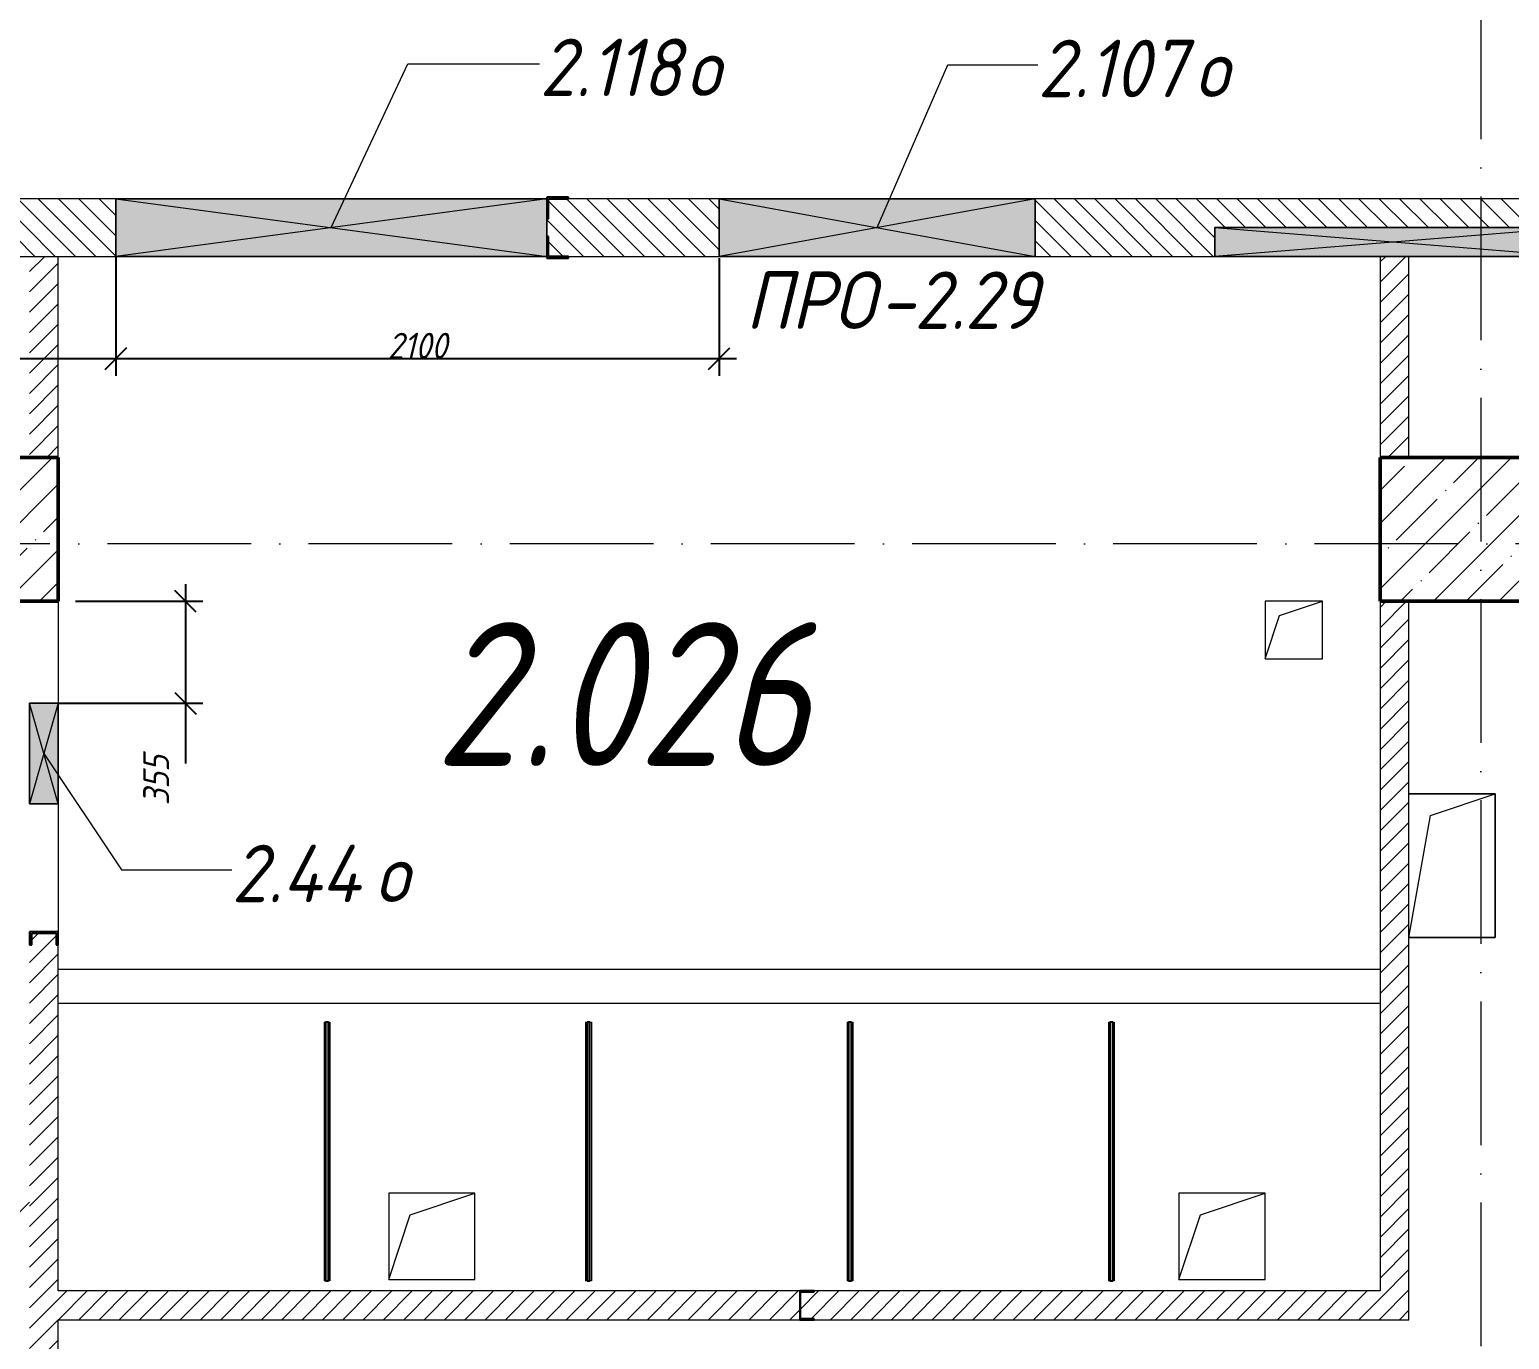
# Model space of a CAD drawing. Header units: millimetres. Extents: x -401725 to 250493, y 305116 to 802890.
# Drawn here: x 62441 to 67591, y 382217 to 386775 of the extents above; entities that cross this region are included whole.
import ezdxf

# ---------------------------------------------------------------- set-up
doc = ezdxf.new("R2010")
doc.units = ezdxf.units.MM
doc.linetypes.add('50_200_ШТРИХ_1Т_ш5_п1_п1_', pattern=[700, 500, -100, 0, -100])
for name, color, linetype, lineweight in [('A-____-____-DIMS', 7, 'Continuous', 9), ('A-DETL-GENF-OTLN', 7, 'Continuous', 9), ('A-FLOR-____-OTLN', 7, 'Continuous', 9), ('A-GENM-____-IDEN', 7, 'Continuous', 9), ('A-GENM-____-MCUT', 7, 'Continuous', 25), ('A-GENM-____-OTLN', 7, 'Continuous', 9), ('A-GENM-____-OTLN-1', 7, 'Continuous', 25), ('A-GLAZ-____-IDEN', 7, 'Continuous', 9), ('A-GLAZ-____-OTLN', 7, 'Continuous', 9), ('A-WALL-____-MCUT', 7, 'Continuous', 13), ('A-WALL-____-OTLN', 7, 'Continuous', 9), ('A-WALL-____-PATT-1', 7, 'Continuous', 9), ('A-WALL-FNSH-MCUT-1', 7, 'Continuous', 9), ('I-WALL-____-OTLN', 7, 'Continuous', 9), ('S-COLS-____-MCUT', 7, 'Continuous', 50), ('S-COLS-____-OTLN', 7, 'Continuous', 9), ('S-GRID-____-OTLN-1', 7, '50_200_ШТРИХ_1Т_ш5_п1_п1_', 9), ('Марки помещений', 7, 'Continuous', 9)]:
    doc.layers.add(name, color=color, linetype=linetype, lineweight=lineweight)
doc.styles.add('ISOCPEUR_I_11', font='isocpeui.ttf', dxfattribs={"width": 0.9, "height": 200})
doc.styles.add('ISOCPEUR_I_2', font='isocpeui.ttf', dxfattribs={"width": 0.85, "height": 2.3})
doc.styles.add('ISOCPEUR_I_7', font='isocpeui.ttf', dxfattribs={"width": 0.9, "height": 90})
doc.dimstyles.new('ISO-1_8_0_9К_СРЕДНИЙ_Кладочные_1', dxfattribs={"dimscale": 304.8, "dimtxt": 89.638306, "dimasz": 0.246063, "dimexe": 0.19685, "dimexo": 0, "dimgap": 0, "dimtad": 1, "dimdec": 3, "dimrnd": 0.001, "dimdsep": 46, "dimtxsty": 'ISOCPEUR_I_7', "dimblk1": 'OBLIQUE', "dimblk2": 'OBLIQUE', "dimsah": 1, "dimcen": 0.09, "dimdle": 0.19685, "dimazin": 0, "dimtfac": 1, "dimtdec": 4, "dimtix": 1, "dimtmove": 0, "dimatfit": 3, "dimfxl": 1, "dimtvp": 1, "dimtolj": 1, "dimtzin": 0, "dimarcsym": 2})
doc.dimstyles.new('ISO-1_8_0_9К_СРЕДНИЙ_Кладочные_2', dxfattribs={"dimscale": 304.8, "dimtxt": 89.638306, "dimasz": 0.246063, "dimexe": 0.19685, "dimexo": 0, "dimgap": 0, "dimtad": 1, "dimdec": 3, "dimrnd": 0.001, "dimdsep": 46, "dimtxsty": 'ISOCPEUR_I_7', "dimblk1": 'OBLIQUE', "dimblk2": 'OBLIQUE', "dimsah": 1, "dimcen": 0.09, "dimdle": 0.19685, "dimazin": 0, "dimtfac": 1, "dimtdec": 4, "dimtix": 1, "dimtmove": 1, "dimatfit": 3, "dimfxl": 1, "dimtvp": 1, "dimtolj": 1, "dimtzin": 0, "dimarcsym": 2})
pattern_1 = [(45, (-15659.08, 321904.697), (-35.35534, 35.35534), [])]

# ---------------------------------------------------------------- blocks, each defined once
blk = doc.blocks.new('BSC_Колонна _Прямоугольная - 500х700-V106-АР1_План отверстий 2 этажа в осях 1-64_Ю-ЯЯ')
at = {"layer": 'S-COLS-____-OTLN'}
h = blk.add_hatch(dxfattribs=at)
h.set_pattern_fill('FP_119', color=256, style=0, pattern_type=2)
h.set_pattern_definition([(315, (-63131.04, 77850), (114.04925, 114.04925), []), (315, (-63131.04, 77735.95), (114.04925, 114.04925), [201.613, -40.323, 3.353, -36.97])])
h.paths.add_polyline_path([(-250, 350), (-250, -350), (250, -350), (250, 350)], flags=0)
at = {"layer": 'S-COLS-____-MCUT'}
for p, q in [((250, 350), (-250, 350)), ((-250, 350), (-250, -350)), ((250, -350), (250, 350)), ((-250, -350), (250, -350))]:
    blk.add_line(p, q, dxfattribs=at)
blk = doc.blocks.new('BSC_Колонна _Прямоугольная - 500х700-V107-АР1_План отверстий 2 этажа в осях 1-64_Ю-ЯЯ')
at = {"layer": 'S-COLS-____-OTLN'}
h = blk.add_hatch(dxfattribs=at)
h.set_pattern_fill('FP_120', color=256, style=0, pattern_type=2)
h.set_pattern_definition([(315, (-63131.04, 83150), (114.04925, 114.04925), []), (315, (-63131.04, 83035.95), (114.04925, 114.04925), [201.613, -40.323, 3.353, -36.97])])
h.paths.add_polyline_path([(-250, 350), (-250, -350), (250, -350), (250, 350)], flags=0)
at = {"layer": 'S-COLS-____-MCUT'}
for p, q in [((250, 350), (-250, 350)), ((-250, 350), (-250, -350)), ((250, -350), (250, 350)), ((-250, -350), (250, -350))]:
    blk.add_line(p, q, dxfattribs=at)
blk = doc.blocks.new('154_Стойка_СКБ_Швеллер - СМ-2180_100-28278414-АР1_План отверстий 2 этажа в осях 1-64_Ю-ЯЯ')
at = {"layer": 'A-GENM-____-MCUT'}
for p, q in [((171, 50), (125, 50)), ((125, 50), (125, -50)), ((129.5, 42.4), (171, 42.4)), ((129.5, -42.4), (129.5, 42.4)), ((171, 42.4), (171, 50)), ((125, -50), (171, -50)), ((171, -42.4), (129.5, -42.4)), ((171, -50), (171, -42.4))]:
    blk.add_line(p, q, dxfattribs=at)
blk = doc.blocks.new('154_Фахверк_СКБ_Швеллер - Тип_100_3960-28331862-АР1_План отверстий 2 этажа в осях 1-64_Ю-ЯЯ')
at = {"layer": 'A-GENM-____-MCUT'}
for p, q in [((175, 50), (125, 50)), ((125, 50), (125, -50)), ((128, 47), (175, 47)), ((128, -47), (128, 47)), ((175, 47), (175, 50)), ((125, -50), (175, -50)), ((175, -47), (128, -47)), ((175, -50), (175, -47))]:
    blk.add_line(p, q, dxfattribs=at)
blk = doc.blocks.new('Фахверк_СКБ_Уголок - 200_3960-28339211-АР1_План отверстий 2 этажа в осях 1-64_Ю-ЯЯ')
at = {"layer": 'A-GENM-____-MCUT'}
for p, q in [((125, 156), (50, 156)), ((50, 156), (50, 150)), ((125, 81), (125, 156)), ((50, 150), (119, 150)), ((119, 150), (119, 81)), ((119, 81), (125, 81)), ((125, 19), (119, 19)), ((119, 19), (119, -50)), ((125, -56), (125, 19)), ((119, -50), (50, -50)), ((50, -50), (50, -56)), ((50, -56), (125, -56))]:
    blk.add_line(p, q, dxfattribs=at)
blk = doc.blocks.new('131_Панель боковая - 900х1500-29281255-АР1_План отверстий 2 этажа в осях 1-64_Ю-ЯЯ')
at = {"layer": 'A-GENM-____-MCUT'}
for p, q in [((450, 5), (-450, 5)), ((-450, 5), (-450, -5)), ((450, -5), (450, 5)), ((-450, -5), (450, -5))]:
    blk.add_line(p, q, dxfattribs=at)
at = {"layer": 'A-GENM-____-OTLN'}
for p, q in [((-450, 10), (450, 10)), ((-450, 5), (-450, 10)), ((450, 10), (450, 5)), ((-450, -10), (-450, -5)), ((-450, -10), (450, -10)), ((450, -5), (450, -10))]:
    blk.add_line(p, q, dxfattribs=at)
blk = doc.blocks.new('AR_Отверстие прямоугольное _в плите_ - AR_Отверстие прямоугольное _в плите_-30459341-АР1_План отверстий 2 этажа в осях 1-64_Ю-ЯЯ')
at = {"layer": 'A-GENM-____-OTLN'}
for p, q in [((150, 150), (-150, 150)), ((-150, 150), (-150, -150)), ((-75, 75), (150, 150)), ((150, -150), (150, 150)), ((-150, -150), (-75, 75)), ((-150, -150), (150, -150))]:
    blk.add_line(p, q, dxfattribs=at)
blk = doc.blocks.new('AR_Отверстие прямоугольное _в плите_ - AR_Отверстие прямоугольное _в плите_-30459207-АР1_План отверстий 2 этажа в осях 1-64_Ю-ЯЯ')
at = {"layer": 'A-GENM-____-OTLN'}
for p, q in [((100, 100), (-100, 100)), ((-100, 100), (-100, -100)), ((-50, 50), (100, 100)), ((100, -100), (100, 100)), ((-100, -100), (-50, 50)), ((-100, -100), (100, -100))]:
    blk.add_line(p, q, dxfattribs=at)
blk = doc.blocks.new('AR_Отверстие прямоугольное _в плите_ - AR_Отверстие прямоугольное _в плите_-30459333-АР1_План отверстий 2 этажа в осях 1-64_Ю-ЯЯ')
at = {"layer": 'A-GENM-____-OTLN'}
for p, q in [((150, 250), (-150, 250)), ((-75, 175), (150, 250)), ((150, -250), (150, 250)), ((-150, -250), (-75, 175)), ((-150, -250), (150, -250))]:
    blk.add_line(p, q, dxfattribs=at)
blk = doc.blocks.new('AR_Отверстие прямоугольное _в стене__БезПР - AR_Отверстие прямоугольное _в стене__БезПР-36789340-АР1_План отверстий 2 этажа в осях 1-64_Ю-ЯЯ')
at = {"layer": 'A-GLAZ-____-OTLN'}
blk.add_hatch(color=256, dxfattribs=at).paths.add_polyline_path([(175, -50), (175, 50), (-175, 50), (-175, -50)], flags=0)
at = {"layer": 'A-DETL-GENF-OTLN'}
for p, q in [((-175, -50), (-175, 50)), ((-175, 50), (175, 50)), ((175, 50), (-175, -50)), ((-175, 50), (175, -50)), ((175, 50), (-175, 50)), ((-175, 50), (-175, -50)), ((175, 50), (175, -50)), ((175, -50), (175, 50)), ((175, -50), (-175, -50)), ((-175, -50), (175, -50))]:
    blk.add_line(p, q, dxfattribs=at)
at = {"layer": 'A-GLAZ-____-OTLN'}
blk.add_line((175, 50), (-175, 50), dxfattribs=at)
blk = doc.blocks.new('AR_Отверстие прямоугольное _в стене__БезПР - AR_Отверстие прямоугольное _в стене__БезПР-36789370-АР1_План отверстий 2 этажа в осях 1-64_Ю-ЯЯ')
at = {"layer": 'A-GLAZ-____-OTLN'}
blk.add_hatch(color=256, dxfattribs=at).paths.add_polyline_path([(750, -100), (750, 100), (-750, 100), (-750, -100)], flags=0)
at = {"layer": 'A-DETL-GENF-OTLN'}
for p, q in [((-750, -100), (-750, 100)), ((-750, 100), (750, 100)), ((750, 100), (-750, -100)), ((-750, 100), (750, -100)), ((750, 100), (-750, 100)), ((-750, 100), (-750, -100)), ((750, 100), (750, -100)), ((750, -100), (750, 100)), ((750, -100), (-750, -100)), ((-750, -100), (750, -100))]:
    blk.add_line(p, q, dxfattribs=at)
at = {"layer": 'A-GLAZ-____-OTLN'}
blk.add_line((750, 100), (-750, 100), dxfattribs=at)
blk = doc.blocks.new('AR_Отверстие прямоугольное _в стене_ - AR_Отверстие прямоугольное _в стене__ОВ-36826716-АР1_План отверстий 2 этажа в осях 1-64_Ю-ЯЯ')
at = {"layer": 'A-GLAZ-____-OTLN'}
blk.add_hatch(color=256, dxfattribs=at).paths.add_polyline_path([(550, -100), (550, 100), (-550, 100), (-550, -100), (239.8, -100)], flags=0)
at = {"layer": 'A-DETL-GENF-OTLN'}
for p, q in [((-550, -100), (-550, 100)), ((-550, 100), (550, 100)), ((550, 100), (-550, -100)), ((-550, 100), (550, -100)), ((550, 100), (-550, 100)), ((-550, 100), (-550, -100)), ((550, 100), (550, -100)), ((550, -100), (550, 100)), ((550, -100), (-550, -100)), ((-550, -100), (550, -100))]:
    blk.add_line(p, q, dxfattribs=at)
blk = doc.blocks.new('AR_Отверстие прямоугольное _в стене_ - AR_Отверстие прямоугольное _в стене__ОВ-36940364-АР1_План отверстий 2 этажа в осях 1-64_Ю-ЯЯ')
at = {"layer": 'A-GLAZ-____-OTLN'}
blk.add_hatch(color=256, dxfattribs=at).paths.add_polyline_path([(625, -50), (625, 50), (-625, 50), (-625, -50)], flags=0)
at = {"layer": 'A-DETL-GENF-OTLN'}
for p, q in [((-625, -50), (-625, 50)), ((-625, 50), (625, 50)), ((625, 50), (-625, -50)), ((-625, 50), (625, -50)), ((625, 50), (-625, 50)), ((-625, 50), (-625, -50)), ((625, 50), (625, -50)), ((625, -50), (625, 50)), ((625, -50), (-625, -50)), ((-625, -50), (625, -50))]:
    blk.add_line(p, q, dxfattribs=at)
blk = doc.blocks.new('_Oblique')
at = {"color": 0, "linetype": 'ByBlock', "lineweight": -2}
blk.add_line((-0.5, -0.5), (0.5, 0.5), dxfattribs=at)
blk = doc.blocks.new('*D8889')
at = {"layer": 'A-____-____-DIMS', "color": 0, "lineweight": -2, "transparency": 16777216}
for p, q in [((62740.9, 385985.7), (62740.9, 385569.9)), ((59290.9, 385925.7), (59290.9, 385569.9)), ((59230.9, 385629.9), (62800.9, 385629.9))]:
    blk.add_line(p, q, dxfattribs=at)
at = {"layer": 'Defpoints', "color": 0, "transparency": 16777216}
for p in [(62740.9, 385985.7), (59290.9, 385925.7), (62740.9, 385629.9)]:
    blk.add_point(p, dxfattribs=at)
at = {"layer": 'A-____-____-DIMS', "color": 0, "lineweight": -2, "transparency": 16777216, "xscale": 75, "yscale": 75, "zscale": 75, "rotation": 180}
blk.add_blockref('_Oblique', (59290.9, 385629.9), dxfattribs=at)
at = {"layer": 'A-____-____-DIMS', "color": 0, "lineweight": -2, "transparency": 16777216, "xscale": 75, "yscale": 75, "zscale": 75}
blk.add_blockref('_Oblique', (62740.9, 385629.9), dxfattribs=at)
at = {"layer": 'A-____-____-DIMS', "color": 0, "transparency": 16777216, "insert": (61015.9, 385674.9), "char_height": 90, "width": 562.653, "attachment_point": 5, "style": 'ISOCPEUR_I_7'}
blk.add_mtext('\\A1;3450', dxfattribs=at)
blk = doc.blocks.new('*D8890')
at = {"layer": 'A-____-____-DIMS', "color": 0, "lineweight": -2, "transparency": 16777216}
for p, q in [((62740.9, 385985.7), (62740.9, 385569.9)), ((64840.9, 385979.7), (64840.9, 385569.9)), ((62680.9, 385629.9), (64900.9, 385629.9))]:
    blk.add_line(p, q, dxfattribs=at)
at = {"layer": 'Defpoints', "color": 0, "transparency": 16777216}
for p in [(62740.9, 385985.7), (64840.9, 385979.7), (64840.9, 385629.9)]:
    blk.add_point(p, dxfattribs=at)
at = {"layer": 'A-____-____-DIMS', "color": 0, "lineweight": -2, "transparency": 16777216, "xscale": 75, "yscale": 75, "zscale": 75, "rotation": 180}
blk.add_blockref('_Oblique', (62740.9, 385629.9), dxfattribs=at)
at = {"layer": 'A-____-____-DIMS', "color": 0, "lineweight": -2, "transparency": 16777216, "xscale": 75, "yscale": 75, "zscale": 75}
blk.add_blockref('_Oblique', (64840.9, 385629.9), dxfattribs=at)
at = {"layer": 'A-____-____-DIMS', "color": 0, "transparency": 16777216, "insert": (63790.9, 385674.9), "char_height": 90, "width": 504.733, "attachment_point": 5, "style": 'ISOCPEUR_I_7'}
blk.add_mtext('\\A1;2100', dxfattribs=at)
blk = doc.blocks.new('*D8891')
at = {"layer": 'A-____-____-DIMS', "color": 0, "lineweight": -2, "transparency": 16777216}
for p, q in [((62983.6, 384845.7), (62983.6, 384430.7)), ((62600.9, 384785.7), (63043.6, 384785.7)), ((62540.9, 384430.7), (63043.6, 384430.7)), ((62983.6, 384430.7), (62983.6, 384220.7))]:
    blk.add_line(p, q, dxfattribs=at)
at = {"layer": 'Defpoints', "color": 0, "transparency": 16777216}
for p in [(62600.9, 384785.7), (62540.9, 384430.7), (62983.6, 384430.7)]:
    blk.add_point(p, dxfattribs=at)
at = {"layer": 'A-____-____-DIMS', "color": 0, "lineweight": -2, "transparency": 16777216, "xscale": 75, "yscale": 75, "zscale": 75}
for p, rotation in [((62983.6, 384785.7), 90), ((62983.6, 384430.7), 270)]:
    blk.add_blockref('_Oblique', p, dxfattribs=dict(at, rotation=rotation))
at = {"layer": 'A-____-____-DIMS', "color": 0, "transparency": 16777216, "insert": (62836.4, 384075.9), "char_height": 90, "width": 409.578, "attachment_point": 1, "rotation": 90, "line_spacing_factor": 1.149209, "style": 'ISOCPEUR_I_7'}
blk.add_mtext('\\A1;355', dxfattribs=at)

msp = doc.modelspace()

# ---------------------------------------------------------------- hatches: boundary and pattern name
at = {"layer": 'A-WALL-____-PATT-1'}
h = msp.add_hatch(dxfattribs=at)
h.set_pattern_fill('FP_6', color=256, style=0, pattern_type=2)
h.set_pattern_definition([(135, (-15659.08, 321904.697), (-35.35534, -35.35534), [])])
h.paths.add_polyline_path([(73590.9187, 385985.7392), (73590.9187, 386185.7392), (69196.9187, 386185.7392), (69196.9187, 386116.7392), (69190.9187, 386116.7392), (69190.9187, 386185.7392), (65940.9187, 386185.7392), (65940.9187, 385985.7392), (66565.9187, 385985.7392), (66565.9187, 386085.7392), (67815.9187, 386085.7392), (67815.9187, 385985.7392), (69190.9187, 385985.7392), (69190.9187, 386054.7392), (69196.9187, 386054.7392), (69196.9187, 385985.7392), (73390.9187, 385985.7392)], flags=0)
h.paths.add_polyline_path([(64315.9187, 385985.7392), (64840.9187, 385985.7392), (64840.9187, 386185.7392), (64246.9187, 386185.7392), (64246.9187, 386116.7392), (64240.9187, 386116.7392), (64240.9187, 386054.7392), (64246.9187, 386054.7392), (64246.9187, 385985.7392)], flags=0)
h.paths.add_polyline_path([(62740.9187, 385985.7392), (62740.9187, 386185.7392), (59290.9187, 386185.7392), (59290.9187, 385985.7392), (62095.767, 385985.7392)], flags=0)
h = msp.add_hatch(dxfattribs=at)
h.set_pattern_fill('FP_5', color=256, style=0, pattern_type=2)
h.set_pattern_definition(pattern_1)
h.paths.add_polyline_path([(62540.9187, 385285.7392), (62540.9187, 385985.7392), (62440.9187, 385985.7392), (62440.9187, 385285.7392)], flags=0)
h = msp.add_hatch(dxfattribs=at)
h.set_pattern_fill('FP_5', color=256, style=0, pattern_type=2)
h.set_pattern_definition(pattern_1)
h.paths.add_polyline_path([(67240.9187, 385285.7392), (67240.9187, 385985.7392), (67140.9187, 385985.7392), (67140.9187, 385285.7392)], flags=0)
h = msp.add_hatch(dxfattribs=at)
h.set_pattern_fill('FP_5', color=256, style=0, pattern_type=2)
h.set_pattern_definition(pattern_1)
h.paths.add_polyline_path([(67140.9187, 382285.7392), (67240.9187, 382285.7392), (67240.9187, 384785.7392), (67140.9187, 384785.7392), (67140.9187, 382358.1137)], flags=0)
h = msp.add_hatch(dxfattribs=at)
h.set_pattern_fill('FP_5', color=256, style=0, pattern_type=2)
h.set_pattern_definition(pattern_1)
h.paths.add_polyline_path([(62540.9187, 381785.7392), (62540.9187, 383589.7392), (62533.3187, 383589.7392), (62533.3187, 383631.2392), (62448.5187, 383631.2392), (62448.5187, 383589.7392), (62440.9187, 383589.7392), (62440.9187, 381785.7392)], flags=0)
h = msp.add_hatch(dxfattribs=at)
h.set_pattern_fill('FP_4', color=256, style=0, pattern_type=2)
h.set_pattern_definition([(45, (-15659.08, 321904.7), (-84.85281, 84.85281), [])])
h.paths.add_polyline_path([(61940.9187, 382635.7392), (62440.9187, 382635.7392), (62440.9187, 382735.7392), (61940.9187, 382735.7392)], flags=0)
h = msp.add_hatch(dxfattribs=at)
h.set_pattern_fill('FP_5', color=256, style=0, pattern_type=2)
h.set_pattern_definition(pattern_1)
h.paths.add_polyline_path([(67140.9187, 382285.7392), (67140.9187, 382385.7392), (65170.9187, 382385.7392), (65170.9187, 382382.7392), (65123.9187, 382382.7392), (65123.9187, 382288.7392), (65170.9187, 382288.7392), (65170.9187, 382285.7392), (65630.7683, 382285.7392)], flags=0)
h.paths.add_polyline_path([(65120.9187, 382285.7392), (65120.9187, 382385.7392), (62540.9187, 382385.7392), (62540.9187, 382285.7392), (63863.2676, 382285.7392)], flags=0)

# ---------------------------------------------------------------- linework, layer by layer
at = {"layer": 'A-FLOR-____-OTLN'}
for p, q in [((67240.9187, 384115.7392), (67540.9187, 384115.7392)), ((67540.9187, 384115.7392), (67540.9187, 383615.7392)), ((67540.9187, 383615.7392), (67240.9187, 383615.7392))]:
    msp.add_line(p, q, dxfattribs=at)
at = {"layer": 'A-GLAZ-____-IDEN'}
for p, q in [((63490.9187, 386085.7392), (63756.7646, 386655.8228)), ((63756.7646, 386655.8228), (64215.8874, 386655.8228)), ((65390.9187, 386085.7392), (65636.3945, 386652.1191)), ((65636.3945, 386652.1191), (65949.7412, 386652.1191)), ((62490.9187, 384255.7392), (62761.3101, 383850.8387)), ((62761.3101, 383850.8387), (63144.1629, 383850.8387))]:
    msp.add_line(p, q, dxfattribs=at)
at = {"layer": 'A-WALL-____-MCUT'}
for p, q in [((62740.9187, 386185.7392), (59290.9187, 386185.7392)), ((64840.9187, 386185.7392), (64315.9187, 386185.7392)), ((69190.9187, 386185.7392), (65940.9187, 386185.7392)), ((59290.9187, 385985.7392), (62740.9187, 385985.7392)), ((64315.9187, 385985.7392), (64840.9187, 385985.7392)), ((65940.9187, 385985.7392), (66565.9187, 385985.7392))]:
    msp.add_line(p, q, dxfattribs=at)
at = {"layer": 'A-WALL-____-OTLN'}
for p, q in [((62540.9187, 383505.7392), (67140.9187, 383505.7392)), ((67140.9187, 383385.7392), (62540.9187, 383385.7392))]:
    msp.add_line(p, q, dxfattribs=at)
at = {"layer": 'A-WALL-FNSH-MCUT-1'}
for p, q in [((62540.9187, 385285.7392), (62540.9187, 385985.7392)), ((67140.9187, 385985.7392), (67140.9187, 385285.7392)), ((67240.9187, 385285.7392), (67240.9187, 385985.7392)), ((67140.9187, 384785.7392), (67140.9187, 382385.7392)), ((67240.9187, 382285.7392), (67240.9187, 384785.7392)), ((62540.9187, 382385.7392), (62540.9187, 383589.7392)), ((65120.9187, 382385.7392), (62540.9187, 382385.7392)), ((67140.9187, 382385.7392), (65170.9187, 382385.7392)), ((62540.9187, 382285.7392), (65120.9187, 382285.7392)), ((62540.9187, 381785.7392), (62540.9187, 382285.7392)), ((65170.9187, 382285.7392), (67240.9187, 382285.7392))]:
    msp.add_line(p, q, dxfattribs=at)
at = {"layer": 'I-WALL-____-OTLN'}
for p, q in [((62540.9187, 384785.7392), (62540.9187, 384430.7392)), ((62540.9187, 384080.7392), (62540.9187, 383635.7392))]:
    msp.add_line(p, q, dxfattribs=at)
at = {"layer": 'S-GRID-____-OTLN-1'}
for p, q in [((67490.9187, 412797.5486), (67490.9187, 361885.7392)), ((88415.3253, 384985.7392), (-20327.8515, 384985.7392))]:
    msp.add_line(p, q, dxfattribs=at)

# ---------------------------------------------------------------- block references
at = {"layer": 'A-GENM-____-OTLN'}
for name, p in [('AR_Отверстие прямоугольное _в плите_ - AR_Отверстие прямоугольное _в плите_-30459207-АР1_План отверстий 2 этажа в осях 1-64_Ю-ЯЯ', (66840.9187, 384685.7392)), ('AR_Отверстие прямоугольное _в плите_ - AR_Отверстие прямоугольное _в плите_-30459333-АР1_План отверстий 2 этажа в осях 1-64_Ю-ЯЯ', (67390.9187, 383865.7392)), ('AR_Отверстие прямоугольное _в плите_ - AR_Отверстие прямоугольное _в плите_-30459341-АР1_План отверстий 2 этажа в осях 1-64_Ю-ЯЯ', (63840.9187, 382575.847)), ('AR_Отверстие прямоугольное _в плите_ - AR_Отверстие прямоугольное _в плите_-30459341-АР1_План отверстий 2 этажа в осях 1-64_Ю-ЯЯ', (66590.9187, 382575.847))]:
    msp.add_blockref(name, p, dxfattribs=at)
at = {"layer": 'A-GENM-____-OTLN', "rotation": 270.0000000000003}
for p in [(63475.9187, 382870.7392), (64385.9187, 382870.7392), (65295.9187, 382870.7392), (66205.9187, 382870.7392)]:
    msp.add_blockref('131_Панель боковая - 900х1500-29281255-АР1_План отверстий 2 этажа в осях 1-64_Ю-ЯЯ', p, dxfattribs=at)
at = {"layer": 'A-GENM-____-OTLN-1'}
for name, p, rotation in [('Фахверк_СКБ_Уголок - 200_3960-28339211-АР1_План отверстий 2 этажа в осях 1-64_Ю-ЯЯ', (64365.9187, 386135.7392), 180), ('154_Стойка_СКБ_Швеллер - СМ-2180_100-28278414-АР1_План отверстий 2 этажа в осях 1-64_Ю-ЯЯ', (62490.9187, 383760.7392), 269.9999999999999)]:
    msp.add_blockref(name, p, dxfattribs=dict(at, rotation=rotation))
msp.add_blockref('154_Фахверк_СКБ_Швеллер - Тип_100_3960-28331862-АР1_План отверстий 2 этажа в осях 1-64_Ю-ЯЯ', (64995.9187, 382335.7392), dxfattribs=at)
at = {"layer": 'A-GLAZ-____-OTLN'}
for name, p in [('AR_Отверстие прямоугольное _в стене__БезПР - AR_Отверстие прямоугольное _в стене__БезПР-36789370-АР1_План отверстий 2 этажа в осях 1-64_Ю-ЯЯ', (63490.9187, 386085.7392)), ('AR_Отверстие прямоугольное _в стене_ - AR_Отверстие прямоугольное _в стене__ОВ-36826716-АР1_План отверстий 2 этажа в осях 1-64_Ю-ЯЯ', (65390.9187, 386085.7392)), ('AR_Отверстие прямоугольное _в стене_ - AR_Отверстие прямоугольное _в стене__ОВ-36940364-АР1_План отверстий 2 этажа в осях 1-64_Ю-ЯЯ', (67190.9187, 386035.7392))]:
    msp.add_blockref(name, p, dxfattribs=at)
at = {"layer": 'A-GLAZ-____-OTLN', "rotation": 269.9999999999999}
msp.add_blockref('AR_Отверстие прямоугольное _в стене__БезПР - AR_Отверстие прямоугольное _в стене__БезПР-36789340-АР1_План отверстий 2 этажа в осях 1-64_Ю-ЯЯ', (62490.9187, 384255.7392), dxfattribs=at)
at = {"layer": 'S-COLS-____-OTLN', "rotation": 89.9999999999999}
for name, p in [('BSC_Колонна _Прямоугольная - 500х700-V106-АР1_План отверстий 2 этажа в осях 1-64_Ю-ЯЯ', (62190.9187, 385035.7392)), ('BSC_Колонна _Прямоугольная - 500х700-V107-АР1_План отверстий 2 этажа в осях 1-64_Ю-ЯЯ', (67490.9187, 385035.7392))]:
    msp.add_blockref(name, p, dxfattribs=at)

# ---------------------------------------------------------------- texts
at = {"layer": 'A-GENM-____-IDEN', "char_height": 200, "attachment_point": 1, "style": 'ISOCPEUR_I_11'}
for s, insert, width in [('ПРО', (64932.6611, 385933.3759), 562.784625), ('-2.29', (65397.0049, 385933.3759), 707.088375)]:
    msp.add_mtext(s, dxfattribs=dict(at, insert=insert, width=width))
at = {"layer": 'A-GLAZ-____-IDEN', "char_height": 200, "attachment_point": 1, "style": 'ISOCPEUR_I_11'}
for s, insert, width in [('2.118', (64215.8874, 386743.4374), 620.506125), ('2.107', (65949.7412, 386739.7337), 663.79725), ('\\fISOCPEUR|b0|i1|c204|p34|;\\W.9;о', (64727.8561, 386743.4374), 158.734125), ('\\fISOCPEUR|b0|i1|c204|p34|;\\W.9;о', (66497.4287, 386739.7337), 158.734125), ('2.44', (63144.1629, 383938.4533), 606.07575), ('\\fISOCPEUR|b0|i1|c204|p34|;\\W.9;о', (63644.2254, 383938.4533), 158.734125)]:
    msp.add_mtext(s, dxfattribs=dict(at, insert=insert, width=width))
at = {"layer": 'Марки помещений', "insert": (63850.5193, 384713.0135), "char_height": 500, "width": 785.65375, "attachment_point": 1, "style": 'ISOCPEUR_I_2'}
msp.add_mtext('2.026', dxfattribs=at)

# ---------------------------------------------------------------- dimensions: what is measured, and where the dimension line sits
at = {"layer": 'A-____-____-DIMS'}
for base, p1, p2, override, picture, middle in [((62740.9187, 385629.9155), (59290.9187, 385925.7392), (62740.9187, 385985.7392), {"dimpost": '<>', "dimfxl": 3450.5217}, '*D8889', (61015.9187, 385674.9155)), ((64840.9187, 385629.9155), (62740.9187, 385985.7392), (64840.9187, 385979.7392), {"dimpost": '<>', "dimfxl": 2100.008571}, '*D8890', (63790.9187, 385674.9155))]:
    dim = msp.add_linear_dim(base=base, p1=p1, p2=p2, dimstyle='ISO-1_8_0_9К_СРЕДНИЙ_Кладочные_2', override=override, dxfattribs=at)
    dim.commit()
    dim.dimension.update_dxf_attribs({"geometry": picture, "text_midpoint": middle})
dim = msp.add_linear_dim(base=(62983.5758, 384430.7392), p1=(62600.9187, 384785.7392), p2=(62540.9187, 384430.7392), angle=90, dimstyle='ISO-1_8_0_9К_СРЕДНИЙ_Кладочные_1', override={"dimpost": '<>', "dimfxl": 360.034721}, dxfattribs=at)
dim.commit()
dim.dimension.update_dxf_attribs({"geometry": '*D8891', "text_midpoint": (62896.3781, 384220.7205), "dimtype": 160, "text_rotation": 90})

doc.saveas('drawing.dxf')
